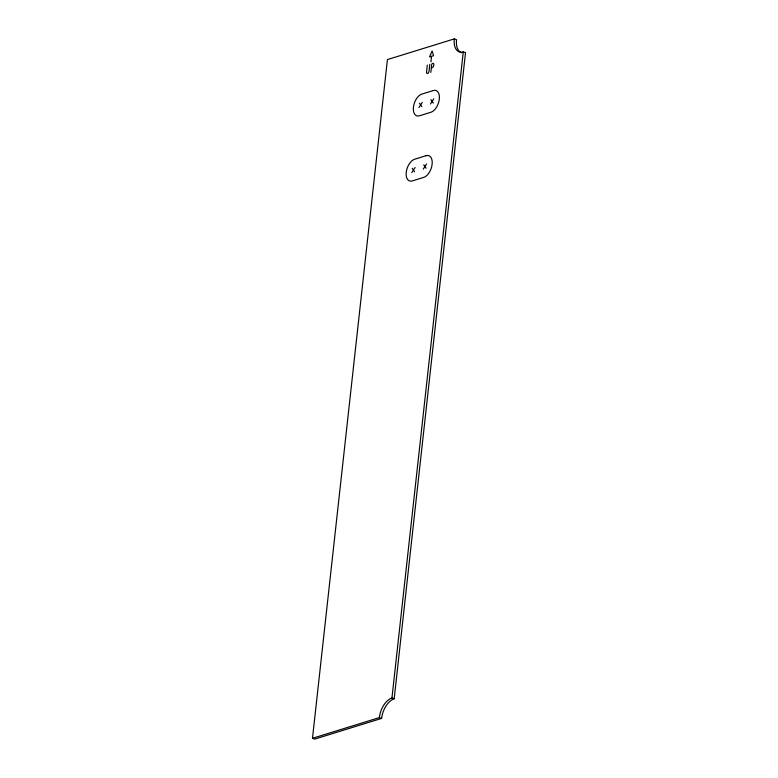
<?xml version="1.0" encoding="UTF-8"?>
<svg xmlns="http://www.w3.org/2000/svg" width="778" height="778" viewBox="0 0 778 778"><rect width="100%" height="100%" fill="white"/><g stroke="black" fill="none" stroke-linecap="round" stroke-linejoin="round"><path stroke-width="1.17" d="M454.294 38.9A17.32 9.793 -70.1 0 0 463.28 51.854L465.516 52.661L394.183 698.79A17.32 9.793 -70.1 0 0 381.599 718.415L314.72 739.1L312.484 738.293L387.415 59.585L454.294 38.9L456.53 39.707A17.32 9.793 -70.1 0 0 461.529 52.7M427.317 65.07L426.558 71.975A1.994 1.128 -70.1 0 0 427.589 73.472A1.994 1.128 -70.1 0 0 429.038 71.206L429.806 64.302M430.934 61.861L431.547 56.327L433.579 55.695L432.13 50.998L429.505 56.959L431.401 56.366M430.837 72.373L431.683 64.7A1.079 0.613 -70.1 0 1 432.471 63.475L432.685 63.407A2.227 1.255 -70.1 0 1 433.842 65.08A2.227 1.255 -70.1 0 1 432.218 67.598L431.479 67.832M312.484 738.293L379.363 717.598A17.32 9.793 -70.1 0 1 391.947 697.983L463.28 51.854M418.943 107.568L422.298 102.336M430.448 104.009L433.803 98.777M411.757 172.706L415.112 167.474M423.251 169.147L426.607 163.915M391.947 697.983L394.183 698.79M379.363 717.598L381.599 718.415M430.924 99.662L433.317 103.114M419.42 103.221L421.822 106.674M423.728 164.81L426.13 168.262M412.233 168.369L414.625 171.821M433.317 90.53L421.822 94.089A11.544 6.525 -70.1 0 0 413.439 107.169A11.544 6.525 -70.1 0 0 419.42 115.805L430.924 112.246A11.544 6.525 -70.1 0 0 439.307 99.166A11.544 6.525 -70.1 0 0 433.317 90.53M426.13 155.678L414.625 159.237A11.544 6.525 -70.1 0 0 406.242 172.317A11.544 6.525 -70.1 0 0 412.233 180.953L423.728 177.394A11.544 6.525 -70.1 0 0 432.121 164.314A11.544 6.525 -70.1 0 0 426.13 155.678"/></g></svg>
